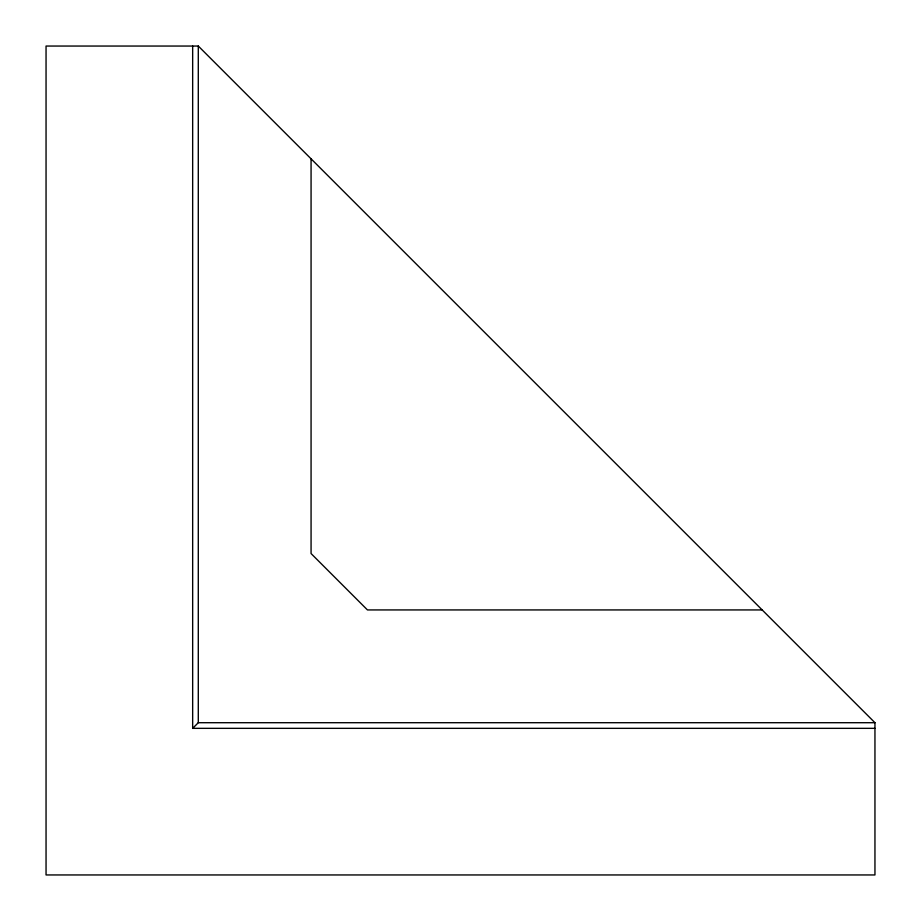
<?xml version="1.0" encoding="UTF-8"?>
<svg xmlns="http://www.w3.org/2000/svg" width="921" height="921" viewBox="0 0 921 921"><rect width="100%" height="100%" fill="white"/><g stroke="black" fill="none" stroke-linecap="round" stroke-linejoin="round"><path stroke-width="1.38" d="M192.662 46.05L192.662 728.338L198.291 722.709L874.95 722.709L874.95 874.95L46.05 874.95L46.05 46.05L198.291 46.05L874.95 722.709M762.174 609.932L367.456 609.932L311.068 553.544L311.068 158.826M192.662 728.338L874.95 728.338M198.291 46.05L198.291 722.709"/></g></svg>
